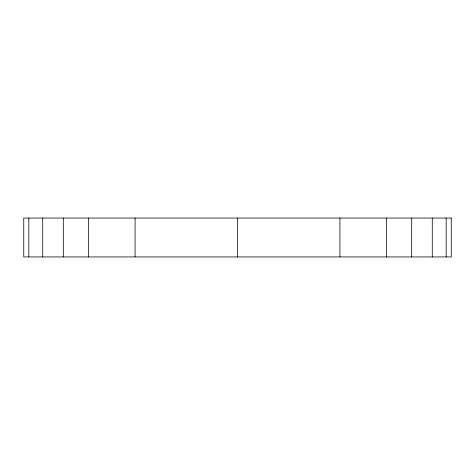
<?xml version="1.0" encoding="UTF-8"?>
<svg xmlns="http://www.w3.org/2000/svg" width="475" height="475" viewBox="0 0 475 475"><rect width="100%" height="100%" fill="white"/><g stroke="black" fill="none" stroke-linecap="round" stroke-linejoin="round"><path stroke-width="0.71" d="M446.162 218.061L446.162 256.939M432.274 218.061L432.274 256.939M411.688 218.061L411.688 256.939M386.478 218.061L386.478 256.939M339.922 218.061L339.922 256.939M237.5 218.061L237.5 256.939M135.078 218.061L135.078 256.939M88.522 218.061L88.522 256.939M63.312 218.061L63.312 256.939M42.726 218.061L42.726 256.939M28.838 218.061L28.838 256.939M451.25 218.061L23.75 218.061L23.75 256.939L451.25 256.939L451.25 218.061"/></g></svg>
